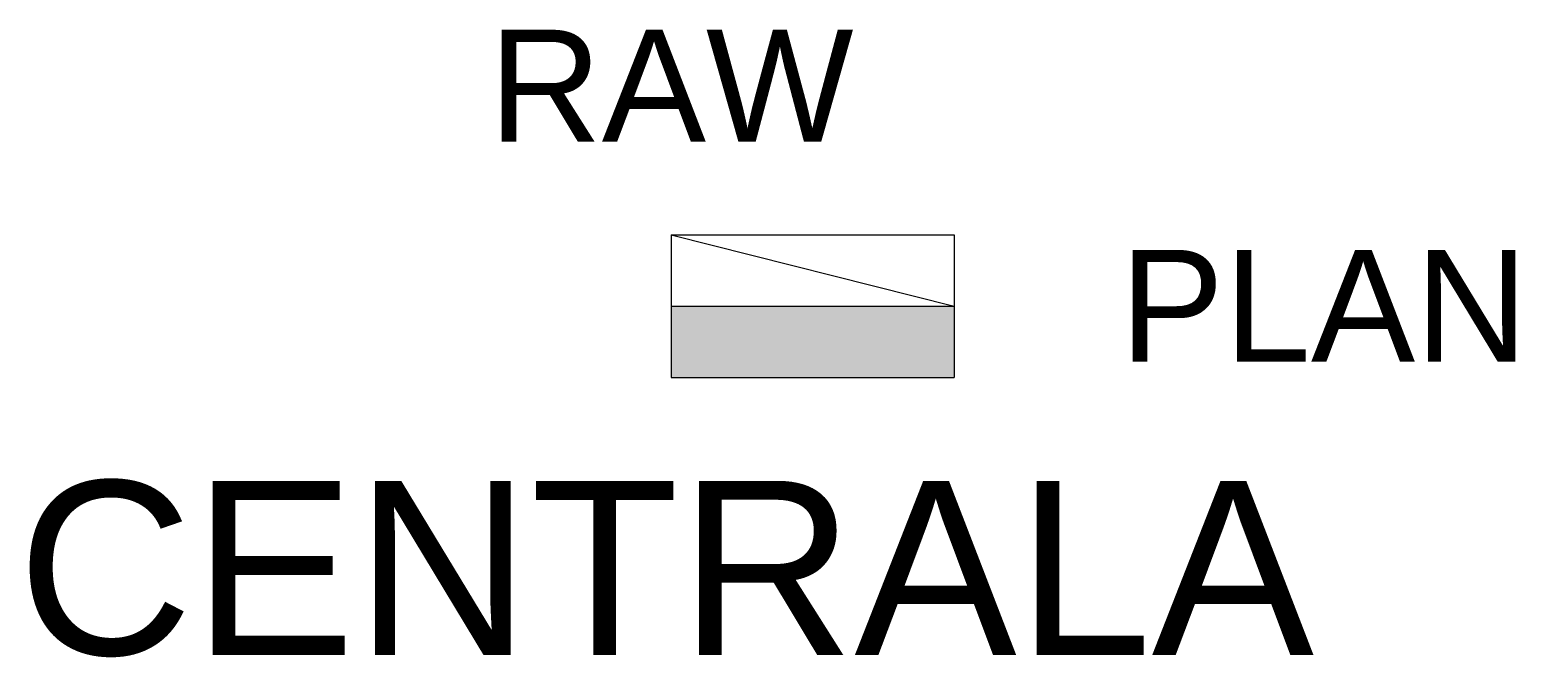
# Model space of a CAD drawing. Header units: millimetres. Extents: x -1032 to 1358, y -565 to 445.
import ezdxf
from ezdxf.enums import TextEntityAlignment as Align

# ---------------------------------------------------------------- set-up
doc = ezdxf.new("R2010")
doc.units = ezdxf.units.MM
doc.header["$LTSCALE"] = 0.25
doc.header["$PDMODE"] = 1
doc.styles.add('opis_czujki', font='arial.ttf')
doc.styles.add('opis_czujki_2', font='arial.ttf')

msp = doc.modelspace()

# ---------------------------------------------------------------- hatches: boundary and pattern name
msp.add_hatch(color=256).paths.add_polyline_path([(0, -114.7), (455.5, -114.7), (455.5, 0), (0, 0)])

# ---------------------------------------------------------------- linework, layer by layer
for p, q in [((0, 114.7), (0, -114.7)), ((0, 114.7), (455.5, 114.7)), ((0, 114.7), (455.5, 0)), ((455.5, 114.7), (455.5, -114.7)), ((0, 0), (455.5, 0)), ((0, -114.7), (455.5, -114.7))]:
    msp.add_line(p, q)
at = {"color": 6}
for p in [(200, 400), (-89.4, 227)]:
    msp.add_point(p, dxfattribs=at)

# ---------------------------------------------------------------- texts
for tag, text, height, style, flags, p in [('RAW', 'XX', 180, 'opis_czujki_2', 9, (0, 354.9)), ('CENTRALA', 'xx', 280, 'opis_czujki', 8, (-9, -421.1))]:
    msp.add_attdef(tag, text=text, height=height, dxfattribs=dict(style=style, flags=flags)).set_placement(p, align=Align.MIDDLE_CENTER)
at = {"style": 'opis_czujki_2', "flags": 9}
msp.add_attdef('PLAN', (721.9, -89.4), 'xx', height=180, dxfattribs=at)

doc.saveas('drawing.dxf')
